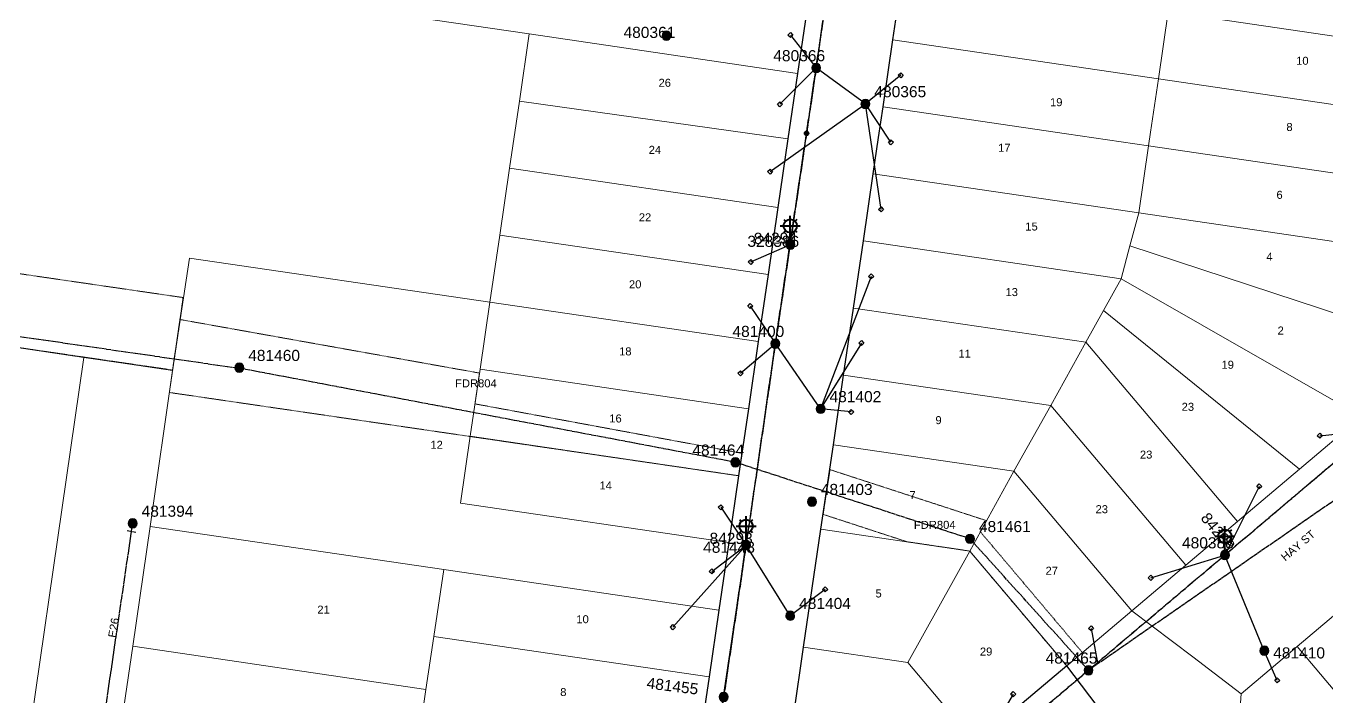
# Model space of a CAD drawing. Header units: metres. Extents: x 259983 to 262112, y 6265371 to 6267114.
# Drawn here: x 260877.2 to 261169.8, y 6265995.3 to 6266146.2 of the extents above; entities that cross this region are included whole.
import ezdxf
from ezdxf.enums import TextEntityAlignment as Align

# ---------------------------------------------------------------- set-up
doc = ezdxf.new("R2010")
doc.units = ezdxf.units.M
for name, pattern in [('Cable Exist OH', [1, 1, 0]), ('HIDDEN', [0.375, 0.25, -0.125]), ('HIDDEN2', [0.1875, 0.125, -0.0625])]:
    doc.linetypes.add(name, pattern=pattern)
doc.layers.get('0').update_dxf_attribs({"color": 6})
for name, color, linetype, lineweight in [('Cadastre Land Parcels_SP_EXT', 9, 'Continuous', 5), ('Cadastre Other Property_SP_EXT', 9, 'HIDDEN', 5), ('Cadastre Roads_SP_EXT', 9, 'Continuous', 5)]:
    doc.layers.add(name, color=color, linetype=linetype, lineweight=lineweight)
for name, color, linetype in [('Equip_LV_EXT', 7, 'Continuous'), ('Equip_SP_SL_EXT', 7, 'Continuous'), ('Mains_HV_EXT', 7, 'Continuous'), ('Mains_LV_EXT', 7, 'Continuous'), ('Mains_SL_EXT', 7, 'Continuous'), ('Mains_TR_EXT', 7, 'Continuous'), ('OH_Details_SP_MISC', 7, 'Continuous'), ('Services_SP_EXT', 7, 'Continuous'), ('SupportsOH_SP_TR_HV_LV_SL_EXT', 7, 'Continuous')]:
    doc.layers.add(name, color=color, linetype=linetype)
doc.layers.add('Features_HIDE', color=1, linetype='Continuous', plot=False)
doc.styles.add('iecARIAL', font='arial.ttf', dxfattribs={"height": 2})
doc.styles.add('POLE_LABEL', font='arial.ttf')
doc.styles.get("Standard").update_dxf_attribs({"font": 'arial.ttf'})

# ---------------------------------------------------------------- blocks, each defined once
blk = doc.blocks.new('SL_LANTERN_EXT')
at = {"lineweight": 40}
for p, q in [((0, 1.97), (0, 6.47)), ((-2.25, 4.22), (2.25, 4.22)), ((-1.46, 5.68), (-1.06, 5.28)), ((-1.46, 2.76), (-1.06, 3.16)), ((1.46, 5.68), (1.06, 5.28)), ((1.46, 2.76), (1.06, 3.16)), ((0, 0), (0, 2.72))]:
    blk.add_line(p, q, dxfattribs=at)
blk.add_circle((0, 4.22), 1.5, dxfattribs=at)
at = {"style": 'iecARIAL', "flags": 8}
blk.add_attdef('ASSET_NUM', (1.5, 1.5), '', height=2.5, dxfattribs=at)
for tag, p, height, flags in [('OPERATING_VOLTAGE', (0.98, -1.65), 0.2, 9), ('ORIENTATION', (0.98, -1.85), 0.2, 9), ('OWNED_BY', (0.98, -2.05), 0.2, 9), ('STATE', (0.98, -2.25), 0.2, 9), ('CONSTRUCTED_VOLTAGE', (0.98, -0.65), 0.2, 9), ('CONTROL_TYPE', (0.98, -0.85), 0.2, 9), ('LANTERN_PURPOSE', (0.98, -1.05), 0.2, 9), ('LANTERN_TYPE', (0.98, -1.25), 0.2, 9), ('NO_PHASES', (0.98, -1.45), 0.2, 9), ('USAGE', (0.98, -2.45), 0.2, 9), ('CEXIST', (0.98, -2.65), 0.2, 9), ('CNEW', (0.98, -2.85), 0.2, 9), ('CNUMBER', (0.98, -3.05), 0.2, 9), ('LNUMBER', (2.18, -3.25), 2.5, 8), ('CREMOVE', (0.98, -3.25), 0.2, 9), ('CREPLACE', (0.98, -3.45), 0.2, 9), ('LKINGHEIGHT', (0.98, -3.65), 0.2, 9), ('LBRACKET', (0.98, -3.85), 0.2, 9), ('LBRACKETVOCAB', (0.98, -4.05), 0.2, 9), ('LCATEGORY', (0.98, -4.25), 0.2, 9), ('LCHARGE1', (0.98, -4.45), 0.2, 9), ('LCHARGE1PERCENT', (0.98, -4.65), 0.2, 9), ('LCHARGE2', (0.98, -4.85), 0.2, 9), ('LCHARGE2PERCENT', (0.98, -5.05), 0.2, 9), ('LCHARGE3', (0.98, -5.25), 0.2, 9), ('LCHARGE3PERCENT', (0.98, -5.45), 0.2, 9), ('LEXIST', (0.98, -5.65), 0.2, 9), ('LLAMP', (0.98, -5.85), 0.2, 9), ('LLAMPVOCAB', (0.98, -6.05), 0.2, 9), ('LMAST', (0.98, -6.25), 0.2, 9), ('LMASTVOCAB', (0.98, -6.45), 0.2, 9), ('LNEW', (0.98, -6.65), 0.2, 9), ('LANTNUMBER', (0.98, -6.85), 0.2, 9), ('LOUTREACH', (0.98, -7.25), 0.2, 9), ('LOUTREACHVOCAB', (0.98, -7.45), 0.2, 9), ('LRATECODE', (0.98, -7.65), 0.2, 9), ('LREMOVE', (0.98, -7.85), 0.2, 9), ('LREPLACE', (0.98, -8.05), 0.2, 9), ('LTYPE', (0.98, -8.25), 0.2, 9), ('LTYPEVOCAB', (0.98, -8.45), 0.2, 9), ('LEGEND', (0.98, -8.65), 0.2, 9), ('LOCATION', (0.98, -8.85), 0.2, 9), ('STREETNAME', (0.98, -9.25), 0.2, 9), ('SUBURB', (0.98, -9.45), 0.2, 1), ('NOTES', (0.98, -9.05), 0.2, 9)]:
    blk.add_attdef(tag, p, '', height=height, dxfattribs=dict(flags=flags))
blk = doc.blocks.new('CCP_EXT')
blk.add_wipeout([(0, 0.57), (0.57, 0), (0, -0.57), (-0.57, 0)])
blk.add_lwpolyline([(-0.57, 0), (0, 0.57), (0.57, 0), (0, -0.57), (-0.57, 0)])
at = {"flags": 1}
blk.add_attdef('Z', (0, 0), '', height=0.2, dxfattribs=at)
at = {"flags": 9}
for tag, p in [('CCP_TYPE', (0, 0)), ('CONSTRUCTED_VOLTAGE', (0, -0.2)), ('OPERATING_VOLTAGE', (0, -0.6)), ('ORIENTATION', (0, -0.8)), ('OWNED_BY', (0, -1)), ('STATE', (0, -1.8)), ('NO_PHASES', (0, -0.4)), ('USAGE', (0, -1.2)), ('LEGEND', (0, -1.4)), ('LIFE_SUPPORT', (0, -1.6)), ('NOTES', (0, -2))]:
    blk.add_attdef(tag, text='', height=0.2, dxfattribs=at).set_placement(p, align=Align.MIDDLE_LEFT)
blk = doc.blocks.new('POLE_EXT')
blk.add_hatch(color=256).paths.add_polyline_path([(-1, 0, 1), (1, 0, 1)])
blk.add_lwpolyline([(-1, 0, 1), (1, 0, 1)], format="xyb", close=True)
for tag, height, flags, p in [('pNumber', 2.5, 8, (-17.84, 2.07)), ('OWNED_BY', 0.2, 9, (1.35, -0.4)), ('SPECIAL_USE', 0.2, 9, (1.35, -0.8)), ('STATE', 0.2, 9, (1.35, -1)), ('cLV', 0.2, 9, (1.35, -1.4)), ('hDepth', 0.2, 9, (1.35, -1.6)), ('hDia', 0.2, 9, (1.35, -1.8)), ('cHV', 0.2, 9, (1.35, -2)), ('PARENT', 0.2, 9, (1.35, -0.6)), ('USAGE', 0.2, 9, (1.35, -1.2)), ('LBRACKET', 0.2, 9, (1.35, -2.2)), ('LExisting', 0.2, 9, (1.35, -2.4)), ('LANTNUMBER', 0.2, 9, (1.35, -2.6)), ('LOther', 0.2, 9, (1.35, -2.8)), ('LRemove', 0.2, 9, (1.35, -3)), ('cLinedev', 0.2, 9, (1.35, -3.4)), ('pExisting', 0.2, 9, (1.35, -3.8)), ('pFooting', 0.2, 9, (1.35, -4.4)), ('pNew', 0.2, 9, (1.35, -4.6)), ('pRelocate', 0.2, 9, (1.35, -5)), ('pRemove', 0.2, 9, (1.35, -5.2)), ('pReplace', 0.2, 9, (1.35, -5.4)), ('pStay', 0.2, 9, (1.35, -5.6)), ('pType', 0.2, 9, (1.35, -5.8)), ('LEGEND', 0.2, 9, (1.35, -3.2)), ('LOCATION', 0.2, 9, (1.35, -3.6)), ('PFNUMBER', 0.2, 9, (1.35, -4)), ('NEWPFNUMBER', 0.2, 9, (1.35, -4.2)), ('cspan', 0.2, 9, (1.35, -6)), ('STREETNAME', 0.2, 9, (1.35, -6.2)), ('SUBURB', 0.2, 9, (1.35, -6.4)), ('OPERATED_BY', 0.2, 9, (1.36, -7.01)), ('NOTES', 0.2, 9, (1.35, -6.6)), ('MAINTAINED_BY', 0.2, 9, (1.36, -6.81))]:
    blk.add_attdef(tag, text='', height=height, dxfattribs=dict(flags=flags)).set_placement(p, align=Align.MIDDLE_LEFT)
at = {"style": 'POLE_LABEL'}
for tag, height, flags, p in [('ASSET_NUM', 2.5, 8, (2, 2)), ('STRUCTURE_PLANT_NUMBER', 0.2, 9, (1.35, 0.03)), ('STREET_CODE', 0.2, 9, (1.35, -0.2))]:
    blk.add_attdef(tag, text='', height=height, dxfattribs=dict(at, flags=flags)).set_placement(p, align=Align.MIDDLE_LEFT)
at = {"flags": 1}
blk.add_attdef('Z', (1.35, -7.33), '', height=0.2, dxfattribs=at)
blk = doc.blocks.new('End Shackle_EXT')
blk.add_wipeout([(0, 0.25), (1.81, 0.25), (1.82, -0.25), (0, -0.25)])
blk.add_line((1.81, -1), (1.81, 1))
at = {"flags": 1}
blk.add_attdef('Z', (0, 0), '', height=0.2, dxfattribs=at)
at = {"flags": 9}
for tag, p in [('CONNECTOR_TYPE', (0, 0)), ('CONSTRUCTED_VOLTAGE', (0, -0.2)), ('OPERATING_VOLTAGE', (0, -0.6)), ('ORIENTATION', (0, -0.8)), ('OWNED_BY', (0, -1)), ('STATE', (0, -1.2)), ('NO_PHASES', (0, -0.4)), ('USAGE', (0, -1.4)), ('NOTES', (0, -1.6))]:
    blk.add_attdef(tag, text='', height=0.2, dxfattribs=at).set_placement(p, align=Align.MIDDLE_LEFT)
blk = doc.blocks.new('CONNECTOR_NODE_EXT')
h = blk.add_hatch(color=256)
edge = h.paths.add_edge_path()
edge.add_arc((0, 0), 0.5, 0, 360)
blk.add_circle((0, 0), 0.5)
at = {"flags": 1}
blk.add_attdef('Z', (0, 0), '', height=0.2, dxfattribs=at)
at = {"flags": 9}
for tag, p in [('CONNECTOR_TYPE', (0, 0)), ('CONSTRUCTED_VOLTAGE', (0, -0.2)), ('OPERATING_VOLTAGE', (0, -0.6)), ('ORIENTATION', (0, -0.8)), ('SUBTYPE', (0, -1)), ('NO_PHASES', (0, -0.4)), ('USAGE', (0, -1.2)), ('NOTES', (0, -1.4))]:
    blk.add_attdef(tag, text='', height=0.2, dxfattribs=at).set_placement(p, align=Align.MIDDLE_LEFT)

msp = doc.modelspace()

# ---------------------------------------------------------------- linework, layer by layer
at = {"layer": 'Cadastre Land Parcels_SP_EXT', "linetype": 'Continuous'}
for points in [[(260817.26, 6266082.47), (260890.23, 6266071.63), (260898.53, 6266070.41), (260910.17, 6266068.7), (260914.01, 6266093.97), (260981.54, 6266084.06), (260983.76, 6266099.13), (260985.97, 6266114.22), (260988.19, 6266129.29), (260990.39, 6266144.38), (260922.84, 6266154.3), (260931.27, 6266212.64), (260931.56, 6266214.6), (260940.49, 6266274.89), (261008.33, 6266264.99), (261010.36, 6266280.09), (261012.58, 6266295.17), (261014.79, 6266310.25), (261017, 6266325.33), (260949.34, 6266335.23), (260954.3, 6266369.09), (260958.16, 6266395.45), (260963.04, 6266429.03), (260983.37, 6266566.74)], [(261198.99, 6265964.01), (261163.1, 6266006.57), (261150.53, 6265995.97), (261150.09, 6265990.82), (261170.86, 6265966.2)]]:
    msp.add_lwpolyline(points, dxfattribs=at)
for points in [[(260942.95, 6266212.94), (260931.56, 6266214.6), (260931.27, 6266212.64), (260922.84, 6266154.3), (260990.39, 6266144.38), (261050.72, 6266135.52), (261052.94, 6266150.6), (260992.63, 6266159.45), (260994.85, 6266174.55), (260997.06, 6266189.61), (260999.27, 6266204.7), (260942.95, 6266212.94)], [(261196.04, 6266155.68), (261136.33, 6266164.45), (261135.22, 6266156.92), (261134.11, 6266149.37), (261193.82, 6266140.6), (261196.04, 6266155.68)], [(261134.11, 6266149.37), (261074.4, 6266158.15), (261072.18, 6266143.07), (261131.89, 6266134.29), (261134.11, 6266149.37)], [(261193.82, 6266140.6), (261134.11, 6266149.37), (261131.89, 6266134.29), (261191.61, 6266125.52), (261193.82, 6266140.6)], [(261048.56, 6266120.78), (261050.72, 6266135.52), (260990.39, 6266144.38), (260988.19, 6266129.29), (261048.56, 6266120.78)], [(261131.89, 6266134.29), (261072.18, 6266143.07), (261069.97, 6266127.97), (261111.2, 6266121.92), (261129.68, 6266119.21), (261130.13, 6266122.29), (261131.89, 6266134.29)], [(261191.61, 6266125.52), (261131.89, 6266134.29), (261130.13, 6266122.29), (261129.68, 6266119.21), (261189.39, 6266110.44), (261191.31, 6266123.48), (261191.61, 6266125.52)], [(261048.56, 6266120.78), (260988.19, 6266129.29), (260985.97, 6266114.22), (261046.3, 6266105.34), (261048.56, 6266120.78)], [(261129.68, 6266119.21), (261111.2, 6266121.92), (261069.97, 6266127.97), (261068.95, 6266121.11), (261067.75, 6266112.91), (261127.46, 6266104.13), (261129.68, 6266119.21)], [(261189.39, 6266110.44), (261129.68, 6266119.21), (261127.46, 6266104.13), (261187.18, 6266095.37), (261189.39, 6266110.44)], [(261046.3, 6266105.34), (260985.97, 6266114.22), (260983.76, 6266099.13), (261044.09, 6266090.27), (261046.3, 6266105.34)], [(261127.46, 6266104.13), (261067.75, 6266112.91), (261065.53, 6266097.82), (261123.49, 6266089.3), (261125.49, 6266096.7), (261127.46, 6266104.13)], [(261187.18, 6266095.37), (261127.46, 6266104.13), (261125.49, 6266096.7), (261184.51, 6266077.27), (261187.18, 6266095.37)], [(261044.09, 6266090.27), (260983.76, 6266099.13), (260981.54, 6266084.06), (261041.88, 6266075.21), (261044.09, 6266090.27)], [(261119.55, 6266082.19), (261123.49, 6266089.3), (261065.53, 6266097.82), (261063.32, 6266082.73), (261115.59, 6266075.07), (261119.55, 6266082.19)], [(261184.51, 6266077.27), (261125.49, 6266096.7), (261123.49, 6266089.3), (261177.6, 6266058.31), (261182.32, 6266062.27), (261184.51, 6266077.27)], [(260981.54, 6266084.06), (260914.01, 6266093.97), (260910.17, 6266068.7), (260905.18, 6266033.63), (260971.17, 6266023.92), (261033.04, 6266014.8), (261035.25, 6266029.97), (260974.9, 6266038.81), (260977.11, 6266053.89), (260979.33, 6266068.97), (260981.54, 6266084.06)], [(261177.6, 6266058.31), (261123.49, 6266089.3), (261119.55, 6266082.19), (261163.63, 6266046.51), (261177.6, 6266058.31)], [(261041.88, 6266075.21), (260981.54, 6266084.06), (260979.33, 6266068.97), (261039.67, 6266060.08), (261041.88, 6266075.21)], [(260870.38, 6265934.39), (260873.49, 6265955.86), (260890.23, 6266071.63), (260817.26, 6266082.47), (260802.14, 6265983.26), (260799.02, 6265962.83), (260794.6, 6265933.81), (260792.02, 6265916.88), (260866.28, 6265906.08), (260870.38, 6265934.39)], [(261115.59, 6266075.07), (261063.32, 6266082.73), (261061.1, 6266067.66), (261107.67, 6266060.83), (261115.59, 6266075.07)], [(261163.63, 6266046.51), (261119.55, 6266082.19), (261115.59, 6266075.07), (261149.65, 6266034.71), (261163.63, 6266046.51)], [(261149.65, 6266034.71), (261115.59, 6266075.07), (261107.67, 6266060.83), (261138.02, 6266024.87), (261149.65, 6266034.71)], [(261039.67, 6266060.08), (260979.33, 6266068.97), (260977.11, 6266053.89), (261037.45, 6266045.02), (261039.67, 6266060.08)], [(261107.67, 6266060.83), (261061.1, 6266067.66), (261058.8, 6266051.98), (261099.4, 6266046.02), (261107.67, 6266060.83)], [(261138.02, 6266024.87), (261107.67, 6266060.83), (261099.4, 6266046.02), (261125.93, 6266014.65), (261138.02, 6266024.87)], [(261037.45, 6266045.02), (260977.11, 6266053.89), (260974.9, 6266038.81), (261035.25, 6266029.97), (261037.45, 6266045.02)], [(261099.4, 6266046.02), (261058.8, 6266051.98), (261056, 6266032.97), (261089.44, 6266028.08), (261099.4, 6266046.02)], [(261125.93, 6266014.65), (261099.4, 6266046.02), (261089.44, 6266028.08), (261111.26, 6266002.25), (261125.93, 6266014.65)], [(260901.23, 6266006.65), (260967.17, 6265996.94), (260968.92, 6266008.85), (260971.17, 6266023.92), (260905.18, 6266033.63), (260901.23, 6266006.65)], [(261089.44, 6266028.08), (261056, 6266032.97), (261052.1, 6266006.45), (261075.5, 6266003.01), (261089.44, 6266028.08)], [(261111.26, 6266002.25), (261089.44, 6266028.08), (261075.5, 6266003.01), (261090.76, 6265984.95), (261111.26, 6266002.25)], [(261030.84, 6265999.78), (261033.04, 6266014.8), (260971.17, 6266023.92), (260968.92, 6266008.85), (261030.84, 6265999.78)], [(261214.37, 6265976.99), (261179.02, 6266018.86), (261178.48, 6266019.54), (261163.1, 6266006.57), (261198.99, 6265964.01), (261214.37, 6265976.99)], [(261030.84, 6265999.78), (260968.92, 6266008.85), (260967.17, 6265996.94), (260966.71, 6265993.78), (261028.63, 6265984.72), (261030.84, 6265999.78)], [(260966.71, 6265993.78), (260967.17, 6265996.94), (260901.23, 6266006.65), (260898.56, 6265988.37), (260964.49, 6265978.71), (260966.71, 6265993.78)], [(261075.5, 6266003.01), (261052.1, 6266006.45), (261049.86, 6265991.35), (261079.11, 6265975.11), (261090.76, 6265984.95), (261075.5, 6266003.01)]]:
    msp.add_lwpolyline(points, close=True, dxfattribs=at)
at = {"layer": 'Cadastre Other Property_SP_EXT', "linetype": 'HIDDEN2'}
msp.add_lwpolyline([(260592.08, 6266131.81), (260589.61, 6266115.55), (260910.17, 6266068.79), (260912.55, 6266085.09), (260592.08, 6266131.81)], close=True, dxfattribs=at)
at = {"layer": 'Cadastre Roads_SP_EXT', "linetype": 'Continuous'}
msp.add_lwpolyline([(260875.97, 6265906.34), (260886.6, 6265906.63), (260888.89, 6265922.32), (260891.1, 6265937.38), (260893.31, 6265952.48), (260896.35, 6265973.29), (260898.56, 6265988.37), (260901.23, 6266006.65), (260905.18, 6266033.63), (260910.17, 6266068.7), (260898.53, 6266070.41), (260890.23, 6266071.63), (260873.49, 6265955.86), (260870.38, 6265934.39), (260866.28, 6265906.08), (260875.97, 6265906.34)], close=True, dxfattribs=at)
at = {"layer": 'Mains_LV_EXT', "linetype": 'Cable Exist OH'}
for points in [[(261054.86, 6266136.39), (261058.88, 6266163.7)], [(261052.76, 6266122.03), (261054.86, 6266136.39)], [(261049.03, 6266096.97), (261052.76, 6266122.03)], [(261045.74, 6266074.72), (261049.03, 6266096.97)], [(261034.11, 6265995.25), (261039.15, 6266029.43)], [(261027.97, 6265953.95), (261034.11, 6265995.25)]]:
    msp.add_lwpolyline(points, dxfattribs=at)
at = {"layer": 'Mains_TR_EXT', "linetype": 'Cable Exist OH'}
for points in [[(260754.9, 6266093.84), (260925.32, 6266069.18)], [(261089.52, 6266030.83), (261036.73, 6266048.04)]]:
    msp.add_lwpolyline(points, dxfattribs=at)
at = {"layer": 'Services_SP_EXT'}
for points in [[(261066, 6266128.64), (261054.93, 6266136.74)], [(261055.92, 6266060.05), (261045.74, 6266074.72)]]:
    msp.add_lwpolyline(points, dxfattribs=at)

# ---------------------------------------------------------------- block references
at = {"layer": 'Equip_LV_EXT'}
msp.add_blockref('CONNECTOR_NODE_EXT', (261052.76, 6266122.03), dxfattribs=at)
at = {"layer": 'Equip_SP_SL_EXT'}
ref = msp.add_blockref('SL_LANTERN_EXT', (261049.1, 6266096.99), dxfattribs=at)
ref.add_attrib('ASSET_NUM', '84294', dxfattribs={"layer": '0', "height": 2.5, "rotation": 0.5823, "style": 'iecARIAL'}).set_placement((261050.6, 6266098.49), align=Align.MIDDLE_RIGHT)
ref = msp.add_blockref('SL_LANTERN_EXT', (261146.84, 6266027.18), dxfattribs=at)
ref.add_attrib('ASSET_NUM', '84288', dxfattribs={"layer": '0', "height": 2.5, "rotation": 309.0388, "style": 'iecARIAL'}).set_placement((261148.34, 6266028.68), align=Align.MIDDLE_RIGHT)
ref = msp.add_blockref('SL_LANTERN_EXT', (261039.15, 6266029.43), dxfattribs=at)
ref.add_attrib('ASSET_NUM', '84293', dxfattribs={"layer": '0', "height": 2.5, "rotation": 359.9443, "style": 'iecARIAL'}).set_placement((261040.65, 6266030.93), align=Align.MIDDLE_RIGHT)
at = {"layer": 'SupportsOH_SP_TR_HV_LV_SL_EXT'}
ref = msp.add_blockref('POLE_EXT', (261021.25, 6266143.98), dxfattribs=at)
ref.add_attrib('ASSET_NUM', '480361', dxfattribs={"layer": '0', "height": 2.5, "style": 'POLE_LABEL'}).set_placement((261023.25, 6266144.73), align=Align.MIDDLE_RIGHT)
ref = msp.add_blockref('POLE_EXT', (261054.93, 6266136.74), dxfattribs=at)
ref.add_attrib('ASSET_NUM', '480366', dxfattribs={"layer": '0', "height": 2.5, "style": 'POLE_LABEL'}).set_placement((261056.93, 6266137.49), align=Align.BOTTOM_RIGHT)
ref = msp.add_blockref('POLE_EXT', (261066, 6266128.64), dxfattribs=at)
ref.add_attrib('ASSET_NUM', '480365', dxfattribs={"layer": '0', "height": 2.5, "style": 'POLE_LABEL'}).set_placement((261068.01, 6266129.4), align=Align.BOTTOM_LEFT)
ref = msp.add_blockref('POLE_EXT', (261049.1, 6266096.99), dxfattribs=at)
ref.add_attrib('ASSET_NUM', '328386', dxfattribs={"layer": '0', "height": 2.5, "style": 'POLE_LABEL'}).set_placement((261051.1, 6266097.74), align=Align.MIDDLE_RIGHT)
ref = msp.add_blockref('POLE_EXT', (261045.74, 6266074.72), dxfattribs=at)
ref.add_attrib('ASSET_NUM', '481400', dxfattribs={"layer": '0', "height": 2.5, "rotation": 359.9931, "style": 'POLE_LABEL'}).set_placement((261047.74, 6266075.47), align=Align.BOTTOM_RIGHT)
ref = msp.add_blockref('POLE_EXT', (260925.19, 6266069.32), dxfattribs=at)
ref.add_attrib('ASSET_NUM', '481460', dxfattribs={"layer": '0', "height": 2.5, "style": 'POLE_LABEL'}).set_placement((260927.19, 6266070.07), align=Align.BOTTOM_LEFT)
ref = msp.add_blockref('POLE_EXT', (261036.73, 6266048.04), dxfattribs=at)
ref.add_attrib('ASSET_NUM', '481464', dxfattribs={"layer": '0', "height": 2.5, "rotation": 0.0435, "style": 'POLE_LABEL'}).set_placement((261038.73, 6266048.79), align=Align.BOTTOM_RIGHT)
ref = msp.add_blockref('POLE_EXT', (261053.97, 6266039.18), dxfattribs=at)
ref.add_attrib('ASSET_NUM', '481403', dxfattribs={"layer": '0', "height": 2.5, "style": 'POLE_LABEL'}).set_placement((261055.97, 6266039.93), align=Align.BOTTOM_LEFT)
ref = msp.add_blockref('POLE_EXT', (261089.52, 6266030.83), dxfattribs=at)
ref.add_attrib('ASSET_NUM', '481461', dxfattribs={"layer": '0', "height": 2.5, "rotation": 0.0504, "style": 'POLE_LABEL'}).set_placement((261091.52, 6266031.58), align=Align.BOTTOM_LEFT)
ref = msp.add_blockref('POLE_EXT', (261039.15, 6266029.43), dxfattribs=at)
ref.add_attrib('ASSET_NUM', '481448', dxfattribs={"layer": '0', "height": 2.5, "style": 'POLE_LABEL'}).set_placement((261041.15, 6266030.18), align=Align.TOP_RIGHT)
ref = msp.add_blockref('POLE_EXT', (261146.84, 6266027.18), dxfattribs=at)
ref.add_attrib('ASSET_NUM', '480388', dxfattribs={"layer": '0', "height": 2.5, "style": 'POLE_LABEL'}).set_placement((261148.84, 6266027.93), align=Align.BOTTOM_RIGHT)
ref = msp.add_blockref('POLE_EXT', (261116.17, 6266001.26), dxfattribs=at)
ref.add_attrib('ASSET_NUM', '481465', dxfattribs={"layer": '0', "height": 2.5, "rotation": 359.9465, "style": 'POLE_LABEL'}).set_placement((261118.17, 6266002.01), align=Align.BOTTOM_RIGHT)
ref = msp.add_blockref('POLE_EXT', (261155.7, 6266005.66), dxfattribs=at)
ref.add_attrib('ASSET_NUM', '481410', dxfattribs={"layer": '0', "height": 2.5, "rotation": 0.0742, "style": 'POLE_LABEL'}).set_placement((261157.7, 6266006.41), align=Align.TOP_LEFT)
ref = msp.add_blockref('POLE_EXT', (261034.11, 6265995.25), dxfattribs=at)
ref.add_attrib('ASSET_NUM', '481455', dxfattribs={"layer": '0', "height": 2.5, "rotation": 353, "style": 'POLE_LABEL'}).set_placement((261028.16, 6265995.03), align=Align.BOTTOM_RIGHT)

# ---------------------------------------------------------------- texts
at = {"layer": 'Cadastre Land Parcels_SP_EXT'}
for s, p in [('10', (261162.86, 6266137.45)), ('26', (261019.47, 6266132.49)), ('19', (261107.51, 6266128.13)), ('8', (261160.67, 6266122.54)), ('24', (261017.26, 6266117.41)), ('17', (261095.83, 6266117.88)), ('6', (261158.43, 6266107.29)), ('22', (261015.03, 6266102.24)), ('15', (261101.95, 6266100.17)), ('4', (261156.16, 6266093.37)), ('20', (261012.82, 6266087.17)), ('13', (261097.5, 6266085.42)), ('2', (261158.68, 6266076.77)), ('18', (261010.6, 6266072.08)), ('11', (261086.92, 6266071.57)), ('19', (261146.07, 6266069.08)), ('23', (261137.11, 6266059.62)), ('16', (261008.39, 6266056.99)), ('9', (261081.74, 6266056.62)), ('12', (260968.17, 6266051.07)), ('23', (261127.73, 6266048.87)), ('14', (261006.18, 6266041.92)), ('7', (261075.91, 6266039.76)), ('23', (261117.75, 6266036.59)), ('27', (261106.51, 6266022.75)), ('5', (261068.26, 6266017.63)), ('21', (260942.74, 6266014)), ('10', (261000.99, 6266011.84)), ('29', (261091.74, 6266004.57)), ('8', (260997.36, 6265995.46))]:
    msp.add_text(s, height=1.8, dxfattribs=at).set_placement(p)
at = {"layer": 'Cadastre Other Property_SP_EXT'}
for p in [(260973.72, 6266064.9), (261076.9, 6266033.07)]:
    msp.add_text('FDR804', height=1.8, dxfattribs=at).set_placement(p)
at = {"layer": 'Cadastre Roads_SP_EXT'}
msp.add_text('HAY ST', height=1.8, rotation=40.1713, dxfattribs=at).set_placement((261160.39, 6266025.7))
at = {"layer": 'Mains_LV_EXT'}
msp.add_text('E26', height=1.8, rotation=80.5959, dxfattribs=at).set_placement((260897.44, 6266008.48))

# ---------------------------------------------------------------- next in the draw order: block references
at = {"layer": 'Mains_LV_EXT', "rotation": 260.523977066204}
msp.add_blockref('End Shackle_EXT', (260901.22, 6266034.29), dxfattribs=at)
at = {"layer": 'Services_SP_EXT'}
for p in [(261049.12, 6266144.12), (261073.94, 6266135.08), (261046.77, 6266128.57), (261071.72, 6266120.01), (261044.55, 6266113.43), (261069.5, 6266104.93), (261040.2, 6266093.1), (261067.29, 6266089.86), (261040.11, 6266083.17), (261065.08, 6266074.84), (261037.9, 6266068.07), (261062.8, 6266059.36), (261168.17, 6266054), (261154.56, 6266042.63), (261033.47, 6266037.91), (261031.45, 6266023.51), (261130.18, 6266022.05), (261056.94, 6266019.45), (261022.7, 6266010.95), (261116.73, 6266010.68), (261158.6, 6265998.98), (261099.23, 6265995.89)]:
    msp.add_blockref('CCP_EXT', p, dxfattribs=at)

# ---------------------------------------------------------------- next in the draw order: linework, layer by layer
at = {"layer": 'Cadastre Other Property_SP_EXT', "linetype": 'HIDDEN2'}
for points in [[(260909.46, 6266063.74), (261037.45, 6266045.02), (261038.2, 6266050.08), (260978.18, 6266061.18), (260979.2, 6266068.11), (260911.91, 6266080.14), (260909.46, 6266063.74)], [(261114.8, 6266005.24), (261091.8, 6266032.46), (261093.27, 6266034.9), (261058.04, 6266046.38), (261056.49, 6266036.32), (261075.35, 6266030.16), (261089.44, 6266028.08), (261111.26, 6266002.25), (261114.8, 6266005.24)]]:
    msp.add_lwpolyline(points, close=True, dxfattribs=at)
at = {"layer": 'Cadastre Roads_SP_EXT', "linetype": 'Continuous'}
msp.add_lwpolyline([(261192.86, 6266031.67), (261184.87, 6266045.61), (261177.6, 6266058.31), (261163.63, 6266046.51), (261149.65, 6266034.71), (261138.02, 6266024.87), (261125.93, 6266014.65), (261139.61, 6266004.25), (261150.53, 6265995.97), (261163.1, 6266006.57), (261178.48, 6266019.54), (261192.86, 6266031.67)], close=True, dxfattribs=at)
at = {"layer": 'Features_HIDE', "linetype": 'Continuous'}
for points in [[(261049.86, 6265991.35), (261052.1, 6266006.45), (261056, 6266032.97), (261058.8, 6266051.98), (261061.1, 6266067.66), (261063.32, 6266082.73), (261065.53, 6266097.82), (261067.75, 6266112.91), (261068.95, 6266121.11), (261069.97, 6266127.97), (261072.18, 6266143.07), (261074.4, 6266158.15)], [(261052.94, 6266150.6), (261050.72, 6266135.52), (261048.56, 6266120.78), (261046.3, 6266105.34), (261044.09, 6266090.27), (261041.88, 6266075.21), (261039.67, 6266060.08), (261037.45, 6266045.02), (261035.25, 6266029.97), (261033.04, 6266014.8), (261030.84, 6265999.78), (261028.63, 6265984.72)]]:
    msp.add_lwpolyline(points, dxfattribs=at)
msp.add_lwpolyline([(261129.56, 6265978.29), (261119.78, 6265991.09), (261111.26, 6266002.25), (261090.76, 6265984.95), (261079.11, 6265975.11), (261050, 6265950.53), (261061.2, 6265938.59), (261070.62, 6265928.55), (261083.2, 6265939.15), (261098.57, 6265952.12), (261113.94, 6265965.11), (261129.56, 6265978.29)], close=True, dxfattribs=at)
at = {"layer": 'Mains_HV_EXT', "color": 7, "linetype": 'Cable Exist OH'}
msp.add_lwpolyline([(261145, 6266272.51), (261111.75, 6266277.39), (261092.54, 6266280.68), (261076.03, 6266282.42), (261072.32, 6266257.17), (261068.39, 6266226.75), (261064.08, 6266199.03), (261058.78, 6266163.81), (261054.81, 6266135.94), (261045.74, 6266074.72), (261039.15, 6266029.43), (261034.11, 6265995.25), (261027.97, 6265953.95)], dxfattribs=at)
at = {"layer": 'Mains_LV_EXT', "linetype": 'Cable Exist OH'}
for points in [[(261039.15, 6266029.43), (261040.23, 6266036.48), (261045.74, 6266074.72)], [(261146.84, 6266027.18), (261179.57, 6266054.94)], [(260894.6, 6265989.04), (260901.22, 6266034.29)], [(261116.17, 6266001.27), (261146.84, 6266027.18)], [(261088.9, 6265978.23), (261116.17, 6266001.27)]]:
    msp.add_lwpolyline(points, dxfattribs=at)
at = {"layer": 'Mains_SL_EXT', "linetype": 'Cable Exist OH'}
for points in [[(261049.1, 6266096.99), (261054.93, 6266136.74), (261058.92, 6266164.05)], [(261039.15, 6266029.43), (261040.23, 6266036.48), (261045.74, 6266074.72), (261049.1, 6266096.99)], [(261180.18, 6266055.34), (261146.84, 6266027.18)], [(261027.97, 6265953.95), (261034.11, 6265995.25), (261039.15, 6266029.43)], [(261146.84, 6266027.18), (261118.19, 6266002.98), (261088.9, 6265978.23)]]:
    msp.add_lwpolyline(points, dxfattribs=at)
at = {"layer": 'Mains_TR_EXT', "linetype": 'Cable Exist OH'}
for points in [[(261036.73, 6266048.04), (260925.32, 6266069.18)], [(261202.07, 6266060.63), (261116.17, 6266001.26)], [(261116.17, 6266001.26), (261089.52, 6266030.83)]]:
    msp.add_lwpolyline(points, dxfattribs=at)
at = {"layer": 'OH_Details_SP_MISC', "color": 7, "linetype": 'Continuous', "flags": 128}
msp.add_lwpolyline([(261023.54, 6265923.03), (261027.97, 6265953.95), (261034.11, 6265995.25), (261039.15, 6266029.43)], dxfattribs=at)
at = {"layer": 'Services_SP_EXT'}
for points in [[(261049.12, 6266144.12), (261054.93, 6266136.74)], [(261046.77, 6266128.57), (261054.93, 6266136.74)], [(261073.94, 6266135.08), (261066, 6266128.64)], [(261044.55, 6266113.43), (261066, 6266128.64)], [(261069.5, 6266104.93), (261066, 6266128.64)], [(261071.72, 6266120.01), (261066, 6266128.64)], [(261040.2, 6266093.1), (261049.03, 6266096.97)], [(261067.29, 6266089.86), (261055.92, 6266060.05)], [(261040.11, 6266083.17), (261045.74, 6266074.72)], [(261037.9, 6266068.07), (261045.74, 6266074.72)], [(261065.08, 6266074.84), (261055.92, 6266060.05)], [(261062.8, 6266059.36), (261055.92, 6266060.05)], [(261168.17, 6266054), (261180.18, 6266055.34)], [(261154.56, 6266042.63), (261146.84, 6266027.18)], [(261033.47, 6266037.91), (261039.15, 6266029.43)], [(261022.7, 6266010.95), (261039.15, 6266029.43)], [(261031.45, 6266023.51), (261039.15, 6266029.43)], [(261056.94, 6266019.45), (261049.08, 6266013.54), (261039.15, 6266029.43)], [(261130.18, 6266022.05), (261146.84, 6266027.18)], [(261158.6, 6265998.98), (261155.7, 6266005.66), (261146.84, 6266027.18)], [(261116.73, 6266010.68), (261118.19, 6266002.97)], [(261099.23, 6265995.89), (261088.9, 6265978.23)]]:
    msp.add_lwpolyline(points, dxfattribs=at)

# ---------------------------------------------------------------- next in the draw order: block references
at = {"layer": 'SupportsOH_SP_TR_HV_LV_SL_EXT'}
ref = msp.add_blockref('POLE_EXT', (261055.92, 6266060.05), dxfattribs=at)
ref.add_attrib('ASSET_NUM', '481402', dxfattribs={"layer": '0', "height": 2.5, "style": 'POLE_LABEL'}).set_placement((261057.92, 6266060.8), align=Align.BOTTOM_LEFT)
ref = msp.add_blockref('POLE_EXT', (260901.22, 6266034.29), dxfattribs=at)
ref.add_attrib('ASSET_NUM', '481394', dxfattribs={"layer": '0', "height": 2.5, "style": 'POLE_LABEL'}).set_placement((260903.22, 6266035.04), align=Align.BOTTOM_LEFT)
ref = msp.add_blockref('POLE_EXT', (261049.08, 6266013.54), dxfattribs=dict(at, rotation=0.02290921723705706))
ref.add_attrib('ASSET_NUM', '481404', dxfattribs={"layer": '0', "height": 2.5, "rotation": 359.9794, "style": 'POLE_LABEL'}).set_placement((261051.08, 6266014.29), align=Align.BOTTOM_LEFT)

doc.saveas('drawing.dxf')
